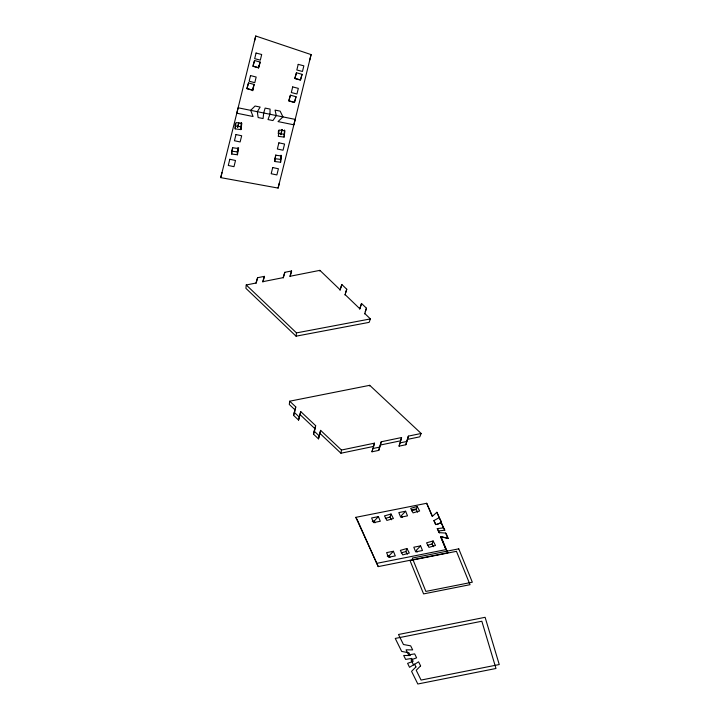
<?xml version="1.0" encoding="UTF-8"?>
<svg xmlns="http://www.w3.org/2000/svg" width="720" height="720" viewBox="0 0 720 720"><rect width="100%" height="100%" fill="white"/><g stroke="black" fill="none" stroke-linecap="round" stroke-linejoin="round"><path stroke-width="1.08" d="M262.926 281.952L264.402 276.363L257.607 277.713L255.924 283.05L246.24 284.976L245.907 288.333L296.064 336.177L369.117 322.362L370.395 318.924L364.77 313.515M296.064 336.177L296.487 332.901L246.24 284.976M289.719 401.193L289.296 404.46L295.2 410.04L295.749 406.89L289.719 401.193L369.72 385.317L421.155 433.467L419.796 436.824L407.466 439.389L405.855 444.744L399.078 446.148L399.969 442.899L406.746 441.486L408.357 436.131L421.155 433.467M235.305 123.894L235.017 125.991L240.804 126.72L240.957 129.6L235.17 128.862L235.062 126.945M231.696 154.044L232.569 147.744L238.356 148.482L237.483 154.773L231.696 154.044L231.543 151.164L237.33 151.902L237.483 154.773M235.17 128.862L236.034 122.571L241.821 123.3L240.957 129.6M237.33 151.902L237.906 147.708M240.804 126.72L241.38 122.526M278.28 132.426L278.568 130.32M274.824 161.523L275.688 155.232L281.475 155.961L280.611 162.261L274.824 161.523L274.662 158.652L280.449 159.381L280.611 162.261M280.449 159.381L281.034 155.187M284.076 137.079L284.94 130.788L279.162 130.05L278.289 136.35L284.076 137.079L284.499 130.005M341.46 450.036L374.481 443.169L373.59 446.427L340.938 453.222L341.46 450.036L320.625 430.371L318.465 438.858L313.497 434.16L315.657 425.682L300.726 411.588L298.566 420.075L293.589 415.377L295.749 406.89M298.566 420.075L300.726 411.588M315.288 427.779L315.657 425.682M318.465 438.858L320.625 430.371M257.607 277.713L256.122 283.302M290.115 276.552L291.6 270.963L284.805 272.313L283.32 277.902M220.752 177.633L238.149 107.793L295.209 119.394L278.1 188.082L220.752 177.633L221.976 172.62M255.744 36L236.799 113.202L253.071 116.514L250.677 110.34L255.06 106.029L260.145 107.064L257.337 111.69L258.129 117.54L263.079 118.548L263.682 112.986L265.131 108.081L270.072 109.089L269.946 114.255L268.002 119.556L272.961 120.564L276.291 115.551L275.058 110.097L280.134 111.132L282.951 116.901L278.019 121.59L293.859 124.812L311.094 54.594L255.744 36L254.394 41.445M237.645 127.062L238.698 122.751M252.792 90.729L253.593 87.471M258.372 67.986L258.885 65.871M280.935 133.767L281.988 129.447M278.1 188.082L279.324 183.078M231.588 152.091L232.677 147.735M237.726 127.458L238.797 123.147M237.285 153.297L238.644 147.843M274.761 159.273L275.85 154.917M280.863 134.793L282.186 129.492M280.458 160.479L281.547 156.114M309.735 60.039L311.094 54.594M248.535 82.935L247.023 88.533L252.639 90.09L254.142 84.483L248.535 82.935L246.798 88.668L252.405 90.216L254.142 84.483M254.556 60.525L253.053 66.132L258.66 67.68L260.172 62.082L254.556 60.525L253.116 65.304M290.439 95.184L288.927 100.782L294.543 102.339L296.046 96.732L290.439 95.184L288.702 100.917L294.309 102.465L296.046 96.732M296.46 72.774L294.957 78.381L300.564 79.929L302.076 74.331L296.46 72.774L294.723 78.507L300.339 80.055L302.076 74.331M371.979 451.791L372.87 448.533L379.647 447.12L381.258 441.765L401.58 437.535L400.689 440.793L380.367 445.023L378.756 450.378L371.979 451.791L374.481 443.169M378.756 450.378L379.647 447.12M380.367 445.023L381.258 441.765M405.855 444.744L406.746 441.486M407.466 439.389L408.357 436.131M293.589 415.377L294.876 411.102M313.497 434.16L315.099 428.823L300.177 414.738M399.078 446.148L401.58 437.535M260.172 62.082L258.435 67.815L252.819 66.258M264.402 276.363L262.719 281.7L283.122 277.65L284.805 272.313M291.6 270.963L289.917 276.3L319.896 270.351L340.164 289.845M340.02 290.214L341.838 284.526L346.761 289.26L344.943 294.948M359.703 309.15L361.53 303.462L366.444 308.196L364.626 313.884M361.53 303.462L359.847 308.781L345.087 294.579M340.686 288.09L341.838 284.526M345.609 292.824L346.761 289.26M365.301 311.76L366.444 308.196M319.68 271.017L319.896 270.351M391.455 519.759L390.015 517.041L391.041 514.008L384.489 515.898L386.883 520.416L393.426 518.526L391.041 514.008M417.645 512.208L416.214 509.499L417.231 506.466L410.688 508.356L413.073 512.874L419.625 510.984L417.231 506.466M407.322 554.247L405.891 551.538L406.908 548.505L400.356 550.386L402.75 554.904L409.302 553.023L406.908 548.505M433.521 546.705L432.081 543.987L433.107 540.954L426.555 542.844L428.949 547.362L435.492 545.472L433.107 540.954M369.486 385.965L369.72 385.317M372.258 521.388L374.202 521.001L378.414 516.618L380.304 521.262L373.5 522.612L371.619 517.968L378.414 516.618M405.612 511.227L398.817 512.577L400.698 517.212L407.502 515.862L405.612 511.227L401.4 515.601L402.156 517.464M387.243 556.038L389.187 555.651L393.408 551.268L395.289 555.912L388.494 557.262L386.604 552.618L393.408 551.268M420.597 545.868L413.802 547.218L415.692 551.862L422.487 550.512L420.597 545.868L416.385 550.251L417.141 552.105M437.058 524.601L441.423 522.171L436.896 512.262L432.207 516.483L426.69 503.28L355.824 517.338L378.234 566.604L447.768 552.798L441.027 536.67L448.2 538.398L446.472 534.267L445.59 533.061L438.957 532.629L437.274 528.606L443.43 527.904L444.789 530.226L438.624 530.937L437.274 528.606M444.789 530.226L441.315 522.828L435.609 524.61L433.926 520.587L439.155 517.671L436.896 512.262M385.344 518.391L390.015 517.041M411.534 510.849L416.214 509.499M401.211 552.879L405.891 551.538M427.41 545.337L432.081 543.987M412.074 509.724L416.43 508.86M376.443 563.409L446.049 549.594L447.768 552.798M296.487 332.901L370.395 318.924M445.914 549.621L440.667 536.733L448.2 538.398M278.136 133.47L283.923 134.208M320.076 433.521L340.938 453.222M294.147 412.227L299.115 416.925M314.046 431.019L319.023 435.717M355.824 517.338L357.498 520.335M426.69 503.28L432.531 516.348M439.155 517.671L441.423 522.171M433.926 520.587L435.735 524.187M357.615 520.533L378.234 566.604M441.315 522.828L443.43 527.904M445.59 533.061L447.849 538.461M438.624 530.937L439.434 532.872M440.667 536.733L446.049 549.594M389.187 555.651L389.943 557.505M374.202 521.001L374.958 522.855M250.542 75.573L249.156 81.207L254.79 82.683L256.167 77.04L250.542 75.573M256.068 53.037L254.682 58.671L260.316 60.138L261.693 54.504L256.068 53.037M292.689 86.904L291.312 92.538L296.937 94.005L298.323 88.371L292.689 86.904M298.215 64.359L296.838 69.993L302.463 71.46L303.849 65.826L298.215 64.359M229.815 159.282L228.276 165.465L233.973 166.671L235.512 160.488L229.815 159.282M235.98 134.559L234.441 140.742L240.129 141.948L241.677 135.765L235.98 134.559M272.718 167.562L271.179 173.736L276.876 174.942L278.415 168.759L272.718 167.562M278.883 142.83L277.344 149.013L283.032 150.219L284.571 144.036L278.883 142.83M415.935 666.945L411.561 671.346L417.825 684L495.981 668.484L481.842 621.243L395.253 638.433L401.688 651.429L408.915 652.779L410.292 655.56L403.686 655.47L405.648 659.421L411.714 658.422L413.145 661.302L407.601 663.354L409.554 667.305L414.558 664.164L415.935 666.945M420.597 665.874L416.214 670.275L421.065 680.067L499.248 664.542L485.109 617.31L398.493 634.5L403.443 644.508L410.67 645.849L412.686 649.908L406.08 649.818L408.591 654.894L414.657 653.886L416.61 657.837L411.066 659.889L413.577 664.956L418.581 661.815L420.597 665.874M458.748 548.838L412.299 558.063L425.871 591.417L472.32 582.201L458.748 548.838M456.453 551.331L410.013 560.547L423.585 593.901L470.034 584.685L456.453 551.331"/></g></svg>
